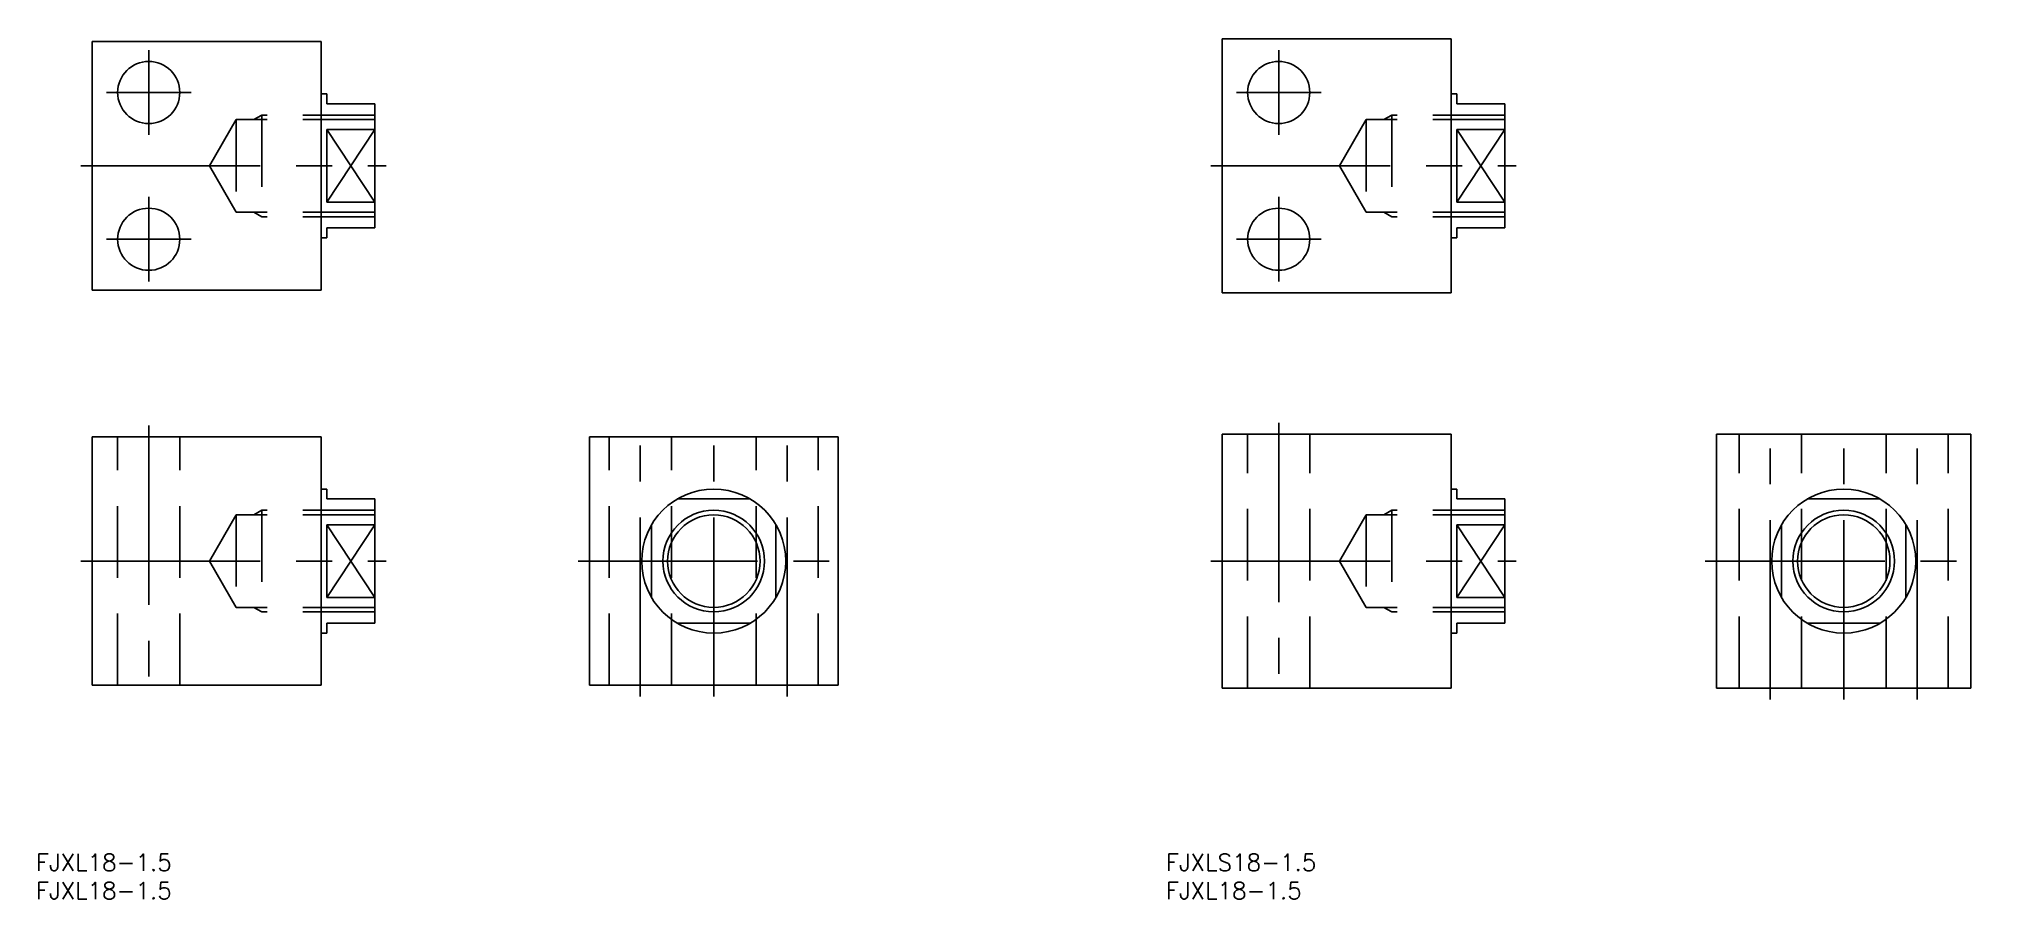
# Model space of a CAD drawing. Extents: x -119 to 224, y -60 to 92.
import ezdxf

# ---------------------------------------------------------------- set-up
doc = ezdxf.new("R2010")
doc.units = 0
doc.linetypes.add('CENTER', pattern=[50.8, 31.75, -6.35, 6.35, -6.35])
doc.linetypes.add('DASHED', pattern=[19.05, 12.7, -6.35])
doc.layers.get('0').update_dxf_attribs({"linetype": 'CONTINUOUS'})
doc.layers.add('CENTER', color=1, linetype='CENTER')
doc.styles.get("Standard").update_dxf_attribs({"font": 'txt.shx', "height": 3, "bigfont": 'bigfont.shx'})

msp = doc.modelspace()

# ---------------------------------------------------------------- linework, layer by layer
at = {"color": 7, "linetype": 'CONTINUOUS'}
for p, q in [((-110, 48), (-110, 92)), ((-110, 92), (-69.5, 92)), ((-69.5, 92), (-69.5, 48)), ((90, 92.5), (130.5, 92.5)), ((90, 47.5), (90, 92.5)), ((130.5, 92.5), (130.5, 47.5)), ((-68.5, 82.75), (-69.5, 82.75)), ((-68.5, 82.75), (-68.5, 81)), ((131.5, 82.75), (130.5, 82.75)), ((131.5, 82.75), (131.5, 81)), ((-60, 81), (-68.5, 81)), ((-60, 81), (-60, 59)), ((140, 81), (131.5, 81)), ((140, 81), (140, 59)), ((-68.5, 76.45), (-60, 76.45)), ((-68.5, 76.45), (-68.5, 63.55)), ((131.5, 76.45), (140, 76.45)), ((131.5, 76.45), (131.5, 63.55)), ((-68.5, 63.55), (-60, 63.55)), ((131.5, 63.55), (140, 63.55)), ((-60, 59), (-68.5, 59)), ((-68.5, 59), (-68.5, 57.25)), ((140, 59), (131.5, 59)), ((131.5, 59), (131.5, 57.25)), ((-68.5, 57.25), (-69.5, 57.25)), ((131.5, 57.25), (130.5, 57.25)), ((-110, 48), (-69.5, 48)), ((90, 47.5), (130.5, 47.5)), ((-110, 22), (-110, -22)), ((-110, 22), (-69.5, 22)), ((-69.5, -22), (-69.5, 22)), ((-22, -22), (-22, 22)), ((-22, 22), (22, 22)), ((22, 22), (22, -22)), ((90, 22.5), (90, -22.5)), ((90, 22.5), (130.5, 22.5)), ((130.5, -22.5), (130.5, 22.5)), ((177.5, 22.5), (222.5, 22.5)), ((177.5, -22.5), (177.5, 22.5)), ((222.5, 22.5), (222.5, -22.5)), ((-68.5, 12.75), (-69.5, 12.75)), ((-68.5, 12.75), (-68.5, 11)), ((-60, 11), (-68.5, 11)), ((-60, 11), (-60, -11)), ((-6.45, 11), (6.45, 11)), ((131.5, 12.75), (130.5, 12.75)), ((131.5, 12.75), (131.5, 11)), ((140, 11), (131.5, 11)), ((140, 11), (140, -11)), ((193.55, 11), (206.45, 11)), ((-68.5, 6.45), (-60, 6.45)), ((-68.5, 6.45), (-68.5, -6.45)), ((-11, 6.45), (-11, -6.45)), ((11, 6.45), (11, -6.45)), ((131.5, 6.45), (140, 6.45)), ((131.5, 6.45), (131.5, -6.45)), ((189, 6.45), (189, -6.45)), ((211, 6.45), (211, -6.45)), ((-68.5, -6.45), (-60, -6.45)), ((131.5, -6.45), (140, -6.45)), ((-68.5, -12.75), (-69.5, -12.75)), ((-60, -11), (-68.5, -11)), ((-68.5, -11), (-68.5, -12.75)), ((6.45, -11), (-6.45, -11)), ((131.5, -12.75), (130.5, -12.75)), ((140, -11), (131.5, -11)), ((131.5, -11), (131.5, -12.75)), ((206.45, -11), (193.55, -11)), ((-110, -22), (-69.5, -22)), ((-22, -22), (22, -22)), ((90, -22.5), (130.5, -22.5)), ((177.5, -22.5), (222.5, -22.5))]:
    msp.add_line(p, q, dxfattribs=at)
at = {"color": 3, "linetype": 'DASHED'}
for p, q in [((-84.5, 78.19), (-89.23, 70)), ((-84.5, 78.19), (-84.5, 61.81)), ((-60, 78.19), (-84.5, 78.19)), ((-80, 79), (-81.41, 78.19)), ((-80, 79), (-80, 61)), ((-60, 79), (-80, 79)), ((115.5, 78.19), (110.77, 70)), ((115.5, 78.19), (115.5, 61.81)), ((140, 78.19), (115.5, 78.19)), ((120, 79), (118.59, 78.19)), ((120, 79), (120, 61)), ((140, 79), (120, 79)), ((-84.5, 61.81), (-89.23, 70)), ((115.5, 61.81), (110.77, 70)), ((-60, 61.81), (-84.5, 61.81)), ((-80, 61), (-81.41, 61.81)), ((-60, 61), (-80, 61)), ((140, 61.81), (115.5, 61.81)), ((120, 61), (118.59, 61.81)), ((140, 61), (120, 61)), ((-105.5, -22), (-105.5, 22)), ((-94.5, -22), (-94.5, 22)), ((-18.5, -22), (-18.5, 22)), ((-7.5, -22), (-7.5, 22)), ((7.5, -22), (7.5, 22)), ((18.5, -22), (18.5, 22)), ((94.5, -22.5), (94.5, 22.5)), ((105.5, -22.5), (105.5, 22.5)), ((181.5, -22.5), (181.5, 22.5)), ((192.5, -22.5), (192.5, 22.5)), ((207.5, -22.5), (207.5, 22.5)), ((218.5, -22.5), (218.5, 22.5)), ((-84.5, 8.19), (-89.23, 0)), ((-60, 8.19), (-84.5, 8.19)), ((-84.5, 8.19), (-84.5, -8.19)), ((-80, 9), (-81.41, 8.19)), ((-60, 9), (-80, 9)), ((-80, 9), (-80, -9)), ((115.5, 8.19), (110.77, 0)), ((115.5, 8.19), (115.5, -8.19)), ((140, 8.19), (115.5, 8.19)), ((120, 9), (118.59, 8.19)), ((120, 9), (120, -9)), ((140, 9), (120, 9)), ((-84.5, -8.19), (-89.23, 0)), ((115.5, -8.19), (110.77, 0)), ((-60, -8.19), (-84.5, -8.19)), ((-80, -9), (-81.41, -8.19)), ((-60, -9), (-80, -9)), ((140, -8.19), (115.5, -8.19)), ((120, -9), (118.59, -8.19)), ((140, -9), (120, -9))]:
    msp.add_line(p, q, dxfattribs=at)
at = {"color": 3, "linetype": 'CONTINUOUS'}
for p, q in [((-60, 76.45), (-68.5, 63.55)), ((-68.5, 76.45), (-60, 63.55)), ((131.5, 76.45), (140, 63.55)), ((140, 76.45), (131.5, 63.55)), ((-68.5, 6.45), (-60, -6.45)), ((-60, 6.45), (-68.5, -6.45)), ((140, 6.45), (131.5, -6.45)), ((131.5, 6.45), (140, -6.45))]:
    msp.add_line(p, q, dxfattribs=at)
at = {"color": 7, "linetype": 'CONTINUOUS'}
for centre, radius in [((-100, 83), 5.5), ((100, 83), 5.5), ((-100, 57), 5.5), ((100, 57), 5.5), ((0, 0), 12.75), ((200, 0), 12.75), ((0, 0), 8.19), ((200, 0), 8.19)]:
    msp.add_circle(centre, radius, dxfattribs=at)
at = {"color": 3, "linetype": 'CONTINUOUS'}
for centre in [(0, 0), (200, 0)]:
    msp.add_circle(centre, 9, dxfattribs=at)
at = {"layer": 'CENTER', "color": 1, "linetype": 'CENTER'}
for p, q in [((-100, 75.5), (-100, 90.5)), ((100, 75.5), (100, 90.5)), ((-92.5, 83), (-107.5, 83)), ((107.5, 83), (92.5, 83)), ((-112, 70), (-58, 70)), ((88, 70), (142, 70)), ((-100, 64.5), (-100, 49.5)), ((100, 64.5), (100, 49.5)), ((-92.5, 57), (-107.5, 57)), ((107.5, 57), (92.5, 57)), ((100, 24.5), (100, -24.5)), ((187, -24.5), (187, 24.5)), ((200, -24.5), (200, 24.5)), ((213, -24.5), (213, 24.5)), ((-100, 24), (-100, -24)), ((-13, -24), (-13, 24)), ((0, -24), (0, 24)), ((13, -24), (13, 24)), ((-112, 0), (-58, 0)), ((-24, 0), (24, 0)), ((88, 0), (142, 0)), ((175.5, 0), (224.5, 0))]:
    msp.add_line(p, q, dxfattribs=at)

# ---------------------------------------------------------------- texts
at = {"color": 7, "linetype": 'CONTINUOUS'}
for s, p in [('FJXL18-1.5', (-119.96, -54.87)), ('FJXLS18-1.5', (80.04, -54.87)), ('FJXL18-1.5', (-119.96, -59.87)), ('FJXL18-1.5', (80.04, -59.87))]:
    msp.add_text(s, height=3, dxfattribs=at).set_placement(p)

doc.saveas('drawing.dxf')
